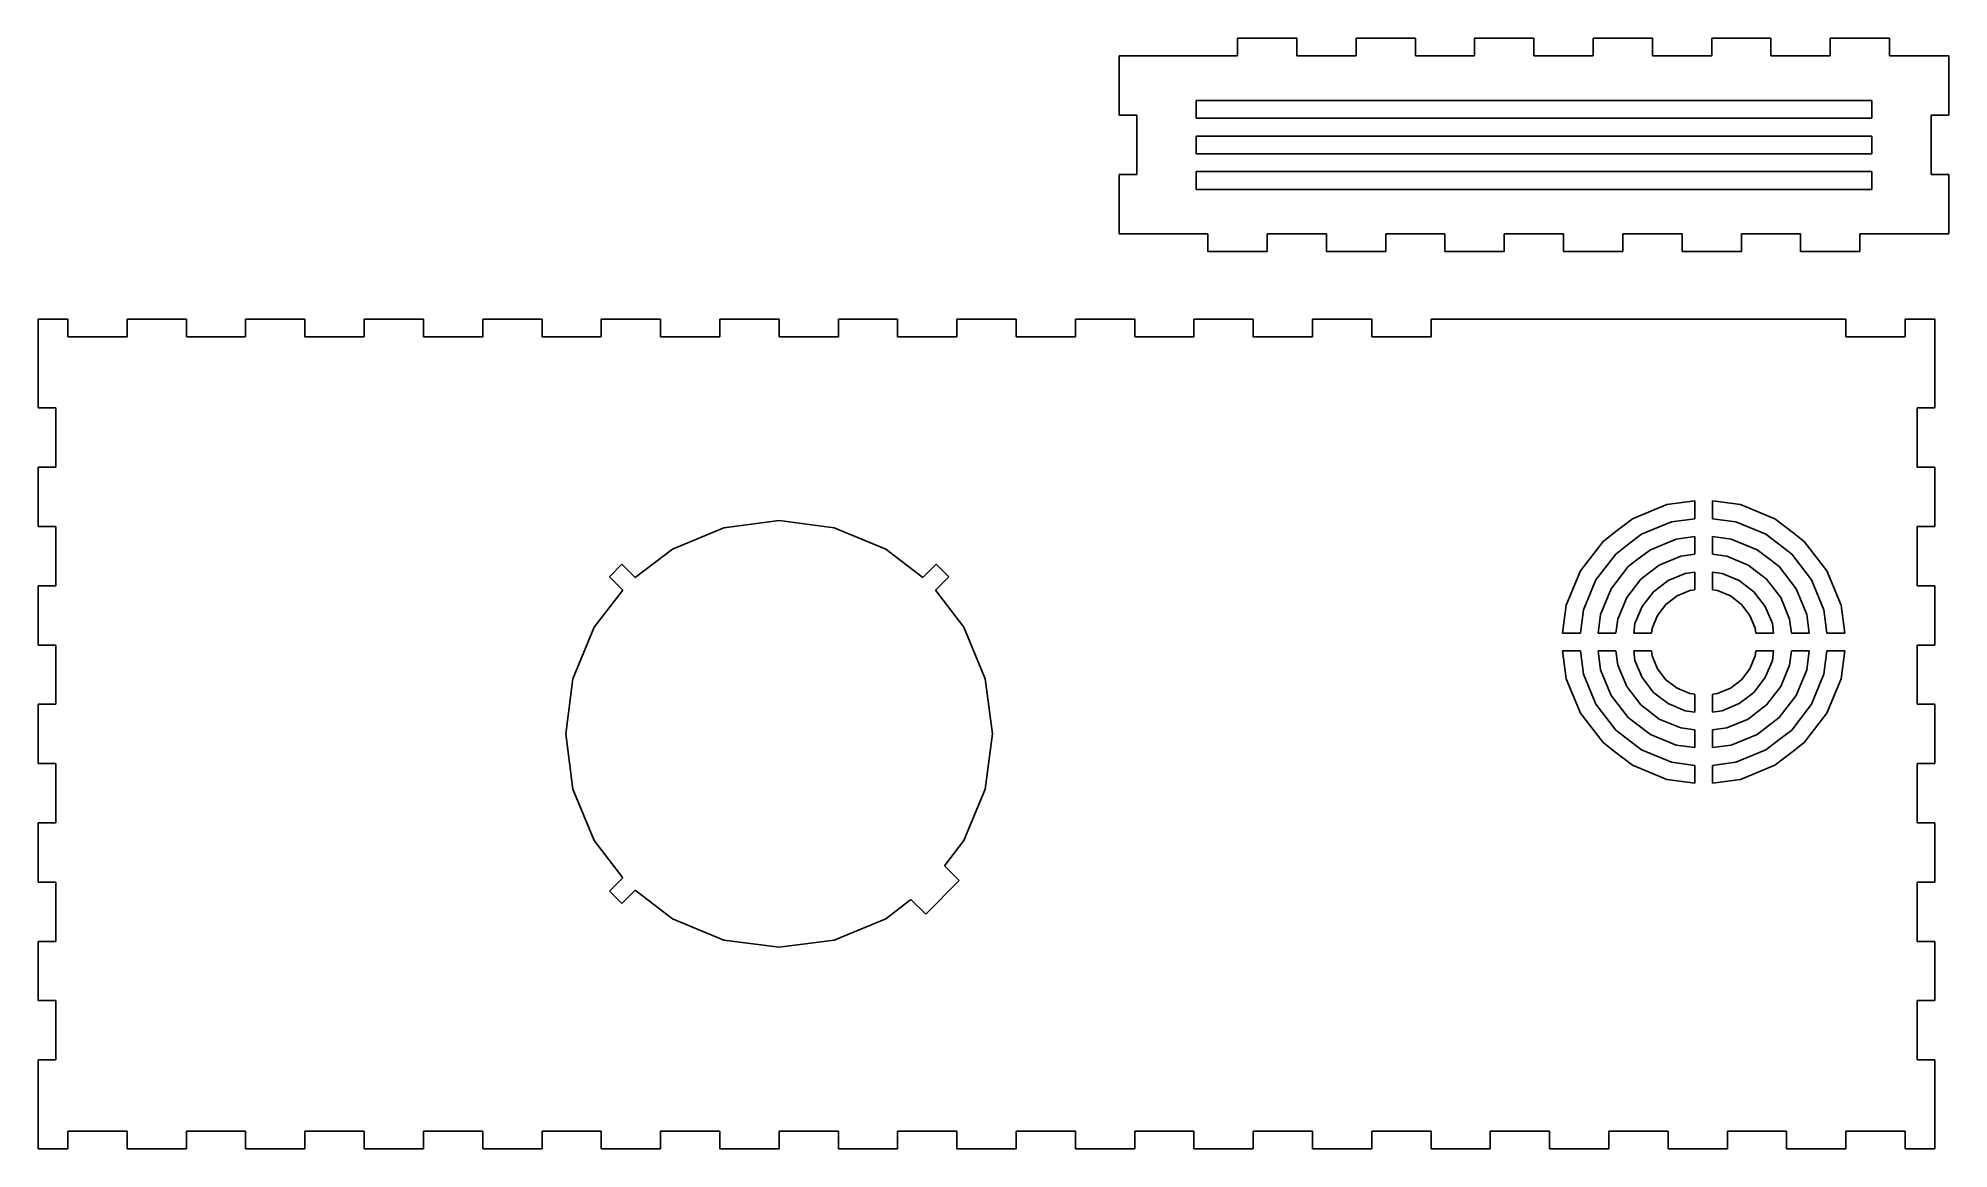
# Model space of a CAD drawing. Extents: x -74 to 248, y 44 to 231.
import ezdxf

# ---------------------------------------------------------------- set-up
doc = ezdxf.new("R2010")
doc.units = 0

msp = doc.modelspace()

# ---------------------------------------------------------------- linework, layer by layer
at = {"layer": 'Calque 1', "color": 4}
for p, q in [((138.364691, 231.311739), (128.364691, 231.311739)), ((128.364691, 231.311739), (128.364691, 228.31174)), ((138.364691, 228.31174), (138.364691, 231.311739)), ((158.36469, 231.311739), (148.364691, 231.311739)), ((148.364691, 231.311739), (148.364691, 228.31174)), ((158.36469, 228.31174), (158.36469, 231.311739)), ((178.364682, 231.311739), (168.36469, 231.311739)), ((168.36469, 231.311739), (168.36469, 228.31174)), ((178.364682, 228.31174), (178.364682, 231.311739)), ((198.364681, 231.311739), (188.364681, 231.311739)), ((188.364681, 231.311739), (188.364681, 228.31174)), ((198.364681, 228.31174), (198.364681, 231.311739)), ((218.364675, 231.311739), (208.364695, 231.311739)), ((208.364695, 231.311739), (208.364695, 228.31174)), ((218.364675, 228.31174), (218.364675, 231.311739)), ((238.364691, 231.311739), (228.364683, 231.311739)), ((228.364683, 231.311739), (228.364683, 228.31174)), ((238.364691, 228.31174), (238.364691, 231.311739)), ((128.364691, 228.31174), (108.36468, 228.31174)), ((108.36468, 228.31174), (108.36468, 218.31174)), ((148.364691, 228.31174), (138.364691, 228.31174)), ((168.36469, 228.31174), (158.36469, 228.31174)), ((188.364681, 228.31174), (178.364682, 228.31174)), ((208.364695, 228.31174), (198.364681, 228.31174)), ((228.364683, 228.31174), (218.364675, 228.31174)), ((248.3647, 228.31174), (238.364691, 228.31174)), ((248.3647, 218.31174), (248.3647, 228.31174)), ((121.364691, 217.811741), (121.364691, 220.81174)), ((121.364691, 220.81174), (235.364697, 220.81174)), ((235.364697, 220.81174), (235.364697, 217.811741)), ((108.36468, 218.31174), (111.364691, 218.31174)), ((111.364691, 218.31174), (111.364691, 208.31174)), ((235.364697, 217.811741), (121.364691, 217.811741)), ((245.364677, 208.31174), (245.364677, 218.31174)), ((245.364677, 218.31174), (248.3647, 218.31174)), ((121.364691, 214.811738), (235.364697, 214.811738)), ((121.364691, 211.811739), (121.364691, 214.811738)), ((235.364697, 214.811738), (235.364697, 211.811739)), ((235.364697, 211.811739), (121.364691, 211.811739)), ((111.364691, 208.31174), (108.36468, 208.31174)), ((108.36468, 208.31174), (108.36468, 198.31174)), ((121.364691, 205.811739), (121.364691, 208.811739)), ((121.364691, 208.811739), (235.364697, 208.811739)), ((235.364697, 208.811739), (235.364697, 205.811739)), ((248.3647, 208.31174), (245.364677, 208.31174)), ((248.3647, 198.31174), (248.3647, 208.31174)), ((235.364697, 205.811739), (121.364691, 205.811739)), ((108.36468, 198.31174), (123.364681, 198.31174)), ((123.364681, 198.31174), (123.364681, 195.311741)), ((133.364681, 195.311741), (133.364681, 198.31174)), ((133.364681, 198.31174), (143.364681, 198.31174)), ((143.364681, 198.31174), (143.364681, 195.311741)), ((153.364681, 195.311741), (153.364681, 198.31174)), ((153.364681, 198.31174), (163.36468, 198.31174)), ((163.36468, 198.31174), (163.36468, 195.311741)), ((173.364692, 195.311741), (173.364692, 198.31174)), ((173.364692, 198.31174), (183.364691, 198.31174)), ((183.364691, 198.31174), (183.364691, 195.311741)), ((193.364691, 195.311741), (193.364691, 198.31174)), ((193.364691, 198.31174), (203.364691, 198.31174)), ((203.364691, 198.31174), (203.364691, 195.311741)), ((213.364685, 195.311741), (213.364685, 198.31174)), ((213.364685, 198.31174), (223.364693, 198.31174)), ((223.364693, 198.31174), (223.364693, 195.311741)), ((233.364673, 195.311741), (233.364673, 198.31174)), ((233.364673, 198.31174), (248.3647, 198.31174)), ((123.364681, 195.311741), (133.364681, 195.311741)), ((143.364681, 195.311741), (153.364681, 195.311741)), ((163.36468, 195.311741), (173.364692, 195.311741)), ((183.364691, 195.311741), (193.364691, 195.311741)), ((203.364691, 195.311741), (213.364685, 195.311741)), ((223.364693, 195.311741), (233.364673, 195.311741)), ((-73.990098, 168.92604), (-73.990098, 183.926041)), ((-73.990098, 183.926041), (-70.990099, 183.926041)), ((-70.990099, 183.926041), (-68.9901, 183.926041)), ((-68.9901, 183.926041), (-68.9901, 180.926041)), ((-58.9901, 180.926041), (-58.9901, 183.926041)), ((-58.9901, 183.926041), (-48.9901, 183.926041)), ((-48.9901, 183.926041), (-48.9901, 180.926041)), ((-38.990101, 180.926041), (-38.990101, 183.926041)), ((-38.990101, 183.926041), (-28.990101, 183.926041)), ((-28.990101, 183.926041), (-28.990101, 180.926041)), ((-18.9901, 180.926041), (-18.9901, 183.926041)), ((-18.9901, 183.926041), (-8.990098, 183.926041)), ((-8.990098, 183.926041), (-8.990098, 180.926041)), ((1.009902, 180.926041), (1.009902, 183.926041)), ((1.009902, 183.926041), (11.009902, 183.926041)), ((11.009902, 183.926041), (11.009902, 180.926041)), ((21.009902, 180.926041), (21.009902, 183.926041)), ((21.009902, 183.926041), (31.0099, 183.926041)), ((31.0099, 183.926041), (31.0099, 180.926041)), ((41.0099, 180.926041), (41.0099, 183.926041)), ((41.0099, 183.926041), (51.0099, 183.926041)), ((51.0099, 183.926041), (51.0099, 180.926041)), ((61.0099, 180.926041), (61.0099, 183.926041)), ((61.0099, 183.926041), (71.009899, 183.926041)), ((71.009899, 183.926041), (71.009899, 180.926041)), ((81.009899, 180.926041), (81.009899, 183.926041)), ((81.009899, 183.926041), (91.009902, 183.926041)), ((91.009902, 183.926041), (91.009902, 180.926041)), ((101.009902, 180.926041), (101.009902, 183.926041)), ((101.009902, 183.926041), (111.009901, 183.926041)), ((111.009901, 183.926041), (111.009901, 180.926041)), ((121.009901, 180.926041), (121.009901, 183.926041)), ((121.009901, 183.926041), (131.009901, 183.926041)), ((131.009901, 183.926041), (131.009901, 180.926041)), ((141.009901, 180.926041), (141.009901, 183.926041)), ((141.009901, 183.926041), (151.0099, 183.926041)), ((151.0099, 183.926041), (151.0099, 180.926041)), ((161.0099, 183.926041), (231.009896, 183.926041)), ((161.0099, 180.926041), (161.0099, 183.926041)), ((231.009896, 183.926041), (231.009896, 180.926041)), ((241.009904, 180.926041), (241.009904, 183.926041)), ((241.009904, 183.926041), (243.0099, 183.926041)), ((243.0099, 183.926041), (246.009894, 183.926041)), ((246.009894, 183.926041), (246.009894, 168.92604)), ((-68.9901, 180.926041), (-58.9901, 180.926041)), ((-48.9901, 180.926041), (-38.990101, 180.926041)), ((-28.990101, 180.926041), (-18.9901, 180.926041)), ((-8.990098, 180.926041), (1.009902, 180.926041)), ((11.009902, 180.926041), (21.009902, 180.926041)), ((31.0099, 180.926041), (41.0099, 180.926041)), ((51.0099, 180.926041), (61.0099, 180.926041)), ((71.009899, 180.926041), (81.009899, 180.926041)), ((91.009902, 180.926041), (101.009902, 180.926041)), ((111.009901, 180.926041), (121.009901, 180.926041)), ((131.009901, 180.926041), (141.009901, 180.926041)), ((151.0099, 180.926041), (161.0099, 180.926041)), ((231.009896, 180.926041), (241.009904, 180.926041)), ((-70.990099, 168.92604), (-73.990098, 168.92604)), ((-70.990099, 158.92604), (-70.990099, 168.92604)), ((246.009894, 168.92604), (243.0099, 168.92604)), ((243.0099, 168.92604), (243.0099, 158.92604)), ((-73.990098, 148.926041), (-73.990098, 158.92604)), ((-73.990098, 158.92604), (-70.990099, 158.92604)), ((243.0099, 158.92604), (246.009894, 158.92604)), ((246.009894, 158.92604), (246.009894, 148.926041)), ((200.79821, 152.608242), (195.009911, 150.21064)), ((205.50991, 153.228541), (200.79821, 152.608242)), ((205.50991, 150.228541), (205.50991, 153.228541)), ((208.509898, 153.228541), (208.509898, 150.228541)), ((213.221598, 152.608242), (208.509898, 153.228541)), ((219.00992, 150.21064), (213.221598, 152.608242)), ((-70.990099, 148.926041), (-73.990098, 148.926041)), ((-70.990099, 138.926041), (-70.990099, 148.926041)), ((41.692401, 148.69934), (33.009911, 145.10294)), ((51.009911, 149.926041), (41.692401, 148.69934)), ((60.32741, 148.69934), (51.009911, 149.926041)), ((69.009909, 145.10294), (60.32741, 148.69934)), ((195.009911, 150.21064), (191.987311, 147.89134)), ((196.509911, 147.612542), (201.57471, 149.71044)), ((201.57471, 149.71044), (205.50991, 150.228541)), ((208.509898, 150.228541), (212.44512, 149.71044)), ((212.44512, 149.71044), (217.509908, 147.612542)), ((222.03252, 147.89134), (219.00992, 150.21064)), ((246.009894, 148.926041), (243.0099, 148.926041)), ((243.0099, 148.926041), (243.0099, 138.926041)), ((33.009911, 145.10294), (26.754402, 140.302941)), ((75.265511, 140.302941), (69.009909, 145.10294)), ((190.039312, 146.396641), (186.22531, 141.426041)), ((191.987311, 147.89134), (190.039312, 146.396641)), ((192.160711, 144.275241), (193.865111, 145.583141)), ((193.865111, 145.583141), (196.509911, 147.612542)), ((202.351211, 146.812741), (198.009911, 145.014539)), ((205.50991, 147.228542), (202.351211, 146.812741)), ((205.50991, 144.228542), (205.50991, 147.228542)), ((208.509898, 147.228542), (208.509898, 144.228542)), ((211.668614, 146.812741), (208.509898, 147.228542)), ((216.009897, 145.014539), (211.668614, 146.812741)), ((217.509908, 147.612542), (220.154613, 145.583141)), ((220.154613, 145.583141), (221.859122, 144.275241)), ((223.980417, 146.396641), (222.03252, 147.89134)), ((227.79451, 141.426041), (223.980417, 146.396641)), ((24.493401, 142.56384), (22.372112, 140.442539)), ((26.754402, 140.302941), (24.493401, 142.56384)), ((77.526411, 142.56384), (75.265511, 140.302941)), ((79.647711, 140.442539), (77.526411, 142.56384)), ((188.823411, 139.926042), (192.160711, 144.275241)), ((194.282012, 142.15394), (191.42141, 138.426042)), ((195.74291, 143.27504), (194.282012, 142.15394)), ((198.009911, 145.014539), (195.74291, 143.27504)), ((197.620811, 140.96684), (199.509911, 142.416441)), ((199.509911, 142.416441), (203.12761, 143.914939)), ((203.12761, 143.914939), (205.50991, 144.228542)), ((208.509898, 144.228542), (210.892221, 143.914939)), ((210.892221, 143.914939), (214.509914, 142.416441)), ((214.509914, 142.416441), (216.398997, 140.96684)), ((218.276904, 143.27504), (216.009897, 145.014539)), ((219.737799, 142.15394), (218.276904, 143.27504)), ((222.598319, 138.426042), (219.737799, 142.15394)), ((221.859122, 144.275241), (225.1964, 139.926042)), ((-73.990098, 128.926041), (-73.990098, 138.926041)), ((-73.990098, 138.926041), (-70.990099, 138.926041)), ((22.372112, 140.442539), (24.633011, 138.181541)), ((77.386801, 138.181541), (79.647711, 140.442539)), ((186.22531, 141.426041), (183.827711, 135.63774)), ((186.725512, 134.861242), (188.823411, 139.926042)), ((194.019511, 136.926042), (196.40331, 140.03264)), ((196.40331, 140.03264), (197.620811, 140.96684)), ((199.49861, 138.658641), (198.524611, 137.911342)), ((201.00991, 139.81834), (199.49861, 138.658641)), ((203.904111, 141.017141), (201.00991, 139.81834)), ((205.50991, 141.228539), (203.904111, 141.017141)), ((205.50991, 138.22854), (205.50991, 141.228539)), ((210.115714, 141.017141), (208.509898, 141.228539)), ((208.509898, 141.228539), (208.509898, 138.22854)), ((213.009903, 139.81834), (210.115714, 141.017141)), ((214.521203, 138.658641), (213.009903, 139.81834)), ((215.495209, 137.911342), (214.521203, 138.658641)), ((216.398997, 140.96684), (217.616504, 140.03264)), ((217.616504, 140.03264), (220.000209, 136.926042)), ((225.1964, 139.926042), (227.294299, 134.861242)), ((230.1921, 135.63774), (227.79451, 141.426041)), ((243.0099, 138.926041), (246.009894, 138.926041)), ((246.009894, 138.926041), (246.009894, 128.926041)), ((24.633011, 138.181541), (19.833012, 131.926041)), ((82.186811, 131.926041), (77.386801, 138.181541)), ((183.827711, 135.63774), (183.207412, 130.92604)), ((191.42141, 138.426042), (189.623212, 134.084741)), ((192.52101, 133.30834), (194.019511, 136.926042)), ((196.61761, 135.426039), (195.418812, 132.531842)), ((198.524611, 137.911342), (196.61761, 135.426039)), ((199.215711, 133.926039), (200.645911, 135.790041)), ((200.645911, 135.790041), (202.50991, 137.220242)), ((202.50991, 137.220242), (204.68051, 138.11934)), ((204.68051, 138.11934), (205.50991, 138.22854)), ((208.509898, 138.22854), (209.339321, 138.11934)), ((209.339321, 138.11934), (211.50992, 137.220242)), ((211.50992, 137.220242), (213.373914, 135.790041)), ((213.373914, 135.790041), (214.804103, 133.926039)), ((217.402212, 135.426039), (215.495209, 137.911342)), ((218.601008, 132.531842), (217.402212, 135.426039)), ((220.000209, 136.926042), (221.498809, 133.30834)), ((224.396498, 134.084741), (222.598319, 138.426042)), ((230.812425, 130.92604), (230.1921, 135.63774)), ((186.207411, 130.92604), (186.725512, 134.861242)), ((189.623212, 134.084741), (189.207411, 130.92604)), ((192.207411, 130.92604), (192.52101, 133.30834)), ((195.418812, 132.531842), (195.20741, 130.92604)), ((198.31661, 131.75544), (199.215711, 133.926039)), ((214.804103, 133.926039), (215.703206, 131.75544)), ((218.81242, 130.92604), (218.601008, 132.531842)), ((221.498809, 133.30834), (221.812414, 130.92604)), ((224.812408, 130.92604), (224.396498, 134.084741)), ((227.294299, 134.861242), (227.812402, 130.92604)), ((19.833012, 131.926041), (16.236612, 123.243542)), ((85.7832, 123.243542), (82.186811, 131.926041)), ((183.207412, 130.92604), (186.207411, 130.92604)), ((189.207411, 130.92604), (192.207411, 130.92604)), ((195.20741, 130.92604), (198.20741, 130.92604)), ((198.20741, 130.92604), (198.31661, 131.75544)), ((215.703206, 131.75544), (215.812398, 130.92604)), ((215.812398, 130.92604), (218.81242, 130.92604)), ((221.812414, 130.92604), (224.812408, 130.92604)), ((227.812402, 130.92604), (230.812425, 130.92604)), ((-70.990099, 128.926041), (-73.990098, 128.926041)), ((-70.990099, 118.926041), (-70.990099, 128.926041)), ((186.207411, 127.92604), (183.207412, 127.92604)), ((183.207412, 127.92604), (183.827711, 123.21434)), ((186.725512, 123.990841), (186.207411, 127.92604)), ((192.207411, 127.92604), (189.207411, 127.92604)), ((189.207411, 127.92604), (189.623212, 124.767341)), ((192.52101, 125.54374), (192.207411, 127.92604)), ((198.207401, 127.92604), (195.207402, 127.92604)), ((195.207402, 127.92604), (195.4188, 126.320241)), ((195.4188, 126.320241), (196.61761, 123.426041)), ((198.316602, 127.09664), (198.207401, 127.92604)), ((199.2157, 124.926041), (198.316602, 127.09664)), ((215.703206, 127.09664), (214.804103, 124.926041)), ((215.812398, 127.92604), (215.703206, 127.09664)), ((218.81242, 127.92604), (215.812398, 127.92604)), ((217.402212, 123.426041), (218.601008, 126.320241)), ((218.601008, 126.320241), (218.81242, 127.92604)), ((221.812414, 127.92604), (221.498809, 125.54374)), ((224.812408, 127.92604), (221.812414, 127.92604)), ((224.396498, 124.767341), (224.812408, 127.92604)), ((227.812402, 127.92604), (227.294299, 123.990841)), ((230.812425, 127.92604), (227.812402, 127.92604)), ((230.1921, 123.21434), (230.812425, 127.92604)), ((246.009894, 128.926041), (243.0099, 128.926041)), ((243.0099, 128.926041), (243.0099, 118.926041)), ((16.236612, 123.243542), (15.009911, 113.92604)), ((87.00991, 113.92604), (85.7832, 123.243542)), ((183.827711, 123.21434), (186.22531, 117.426041)), ((188.823411, 118.926041), (186.725512, 123.990841)), ((189.623212, 124.767341), (191.42141, 120.426041)), ((194.019511, 121.926041), (192.52101, 125.54374)), ((196.61761, 123.426041), (198.524611, 120.940741)), ((200.6459, 123.062042), (199.2157, 124.926041)), ((202.509902, 121.631841), (200.6459, 123.062042)), ((213.373914, 123.062042), (211.50992, 121.631841)), ((214.804103, 124.926041), (213.373914, 123.062042)), ((215.495209, 120.940741), (217.402212, 123.426041)), ((221.498809, 125.54374), (220.000209, 121.926041)), ((222.598319, 120.426041), (224.396498, 124.767341)), ((227.294299, 123.990841), (225.1964, 118.926041)), ((227.79451, 117.426041), (230.1921, 123.21434)), ((191.42141, 120.426041), (194.282012, 116.69814)), ((196.40331, 118.81944), (194.019511, 121.926041)), ((198.524611, 120.940741), (199.49861, 120.193442)), ((199.49861, 120.193442), (201.00991, 119.03374)), ((204.680501, 120.73274), (202.509902, 121.631841)), ((205.509901, 120.62354), (204.680501, 120.73274)), ((205.509901, 117.623541), (205.509901, 120.62354)), ((209.339321, 120.73274), (208.509898, 120.62354)), ((208.509898, 120.62354), (208.509898, 117.623541)), ((211.50992, 121.631841), (209.339321, 120.73274)), ((213.009903, 119.03374), (214.521203, 120.193442)), ((214.521203, 120.193442), (215.495209, 120.940741)), ((220.000209, 121.926041), (217.616504, 118.81944)), ((219.737799, 116.69814), (222.598319, 120.426041)), ((-73.990098, 108.926041), (-73.990098, 118.926041)), ((-73.990098, 118.926041), (-70.990099, 118.926041)), ((186.22531, 117.426041), (190.039312, 112.455439)), ((192.160711, 114.576842), (188.823411, 118.926041)), ((194.282012, 116.69814), (195.74291, 115.57704)), ((197.620811, 117.88524), (196.40331, 118.81944)), ((199.509911, 116.435642), (197.620811, 117.88524)), ((203.12761, 114.937141), (199.509911, 116.435642)), ((201.00991, 119.03374), (203.904111, 117.834942)), ((203.904102, 117.834942), (205.509901, 117.623541)), ((208.509898, 117.623541), (210.115714, 117.834942)), ((210.115714, 117.834942), (213.009903, 119.03374)), ((214.509914, 116.435642), (210.892221, 114.937141)), ((216.398997, 117.88524), (214.509914, 116.435642)), ((217.616504, 118.81944), (216.398997, 117.88524)), ((218.276904, 115.57704), (219.737799, 116.69814)), ((225.1964, 118.926041), (221.859122, 114.576842)), ((223.980417, 112.455439), (227.79451, 117.426041)), ((243.0099, 118.926041), (246.009894, 118.926041)), ((246.009894, 118.926041), (246.009894, 108.926041)), ((15.009911, 113.92604), (16.236612, 104.608541)), ((85.7832, 104.608541), (87.00991, 113.92604)), ((193.865111, 113.268942), (192.160711, 114.576842)), ((196.509911, 111.239541), (193.865111, 113.268942)), ((195.74291, 115.57704), (198.009911, 113.837541)), ((198.009911, 113.837541), (202.351211, 112.039339)), ((205.50991, 114.623541), (203.12761, 114.937141)), ((205.50991, 111.623541), (205.50991, 114.623541)), ((210.892221, 114.937141), (208.509898, 114.623541)), ((208.509898, 114.623541), (208.509898, 111.623541)), ((211.668614, 112.039339), (216.009897, 113.837541)), ((216.009897, 113.837541), (218.276904, 115.57704)), ((220.154613, 113.268942), (217.509908, 111.239541)), ((221.859122, 114.576842), (220.154613, 113.268942)), ((190.039312, 112.455439), (191.987311, 110.96074)), ((191.987311, 110.96074), (195.009911, 108.64144)), ((201.57471, 109.14164), (196.509911, 111.239541)), ((202.351211, 112.039339), (205.50991, 111.623541)), ((208.509898, 111.623541), (211.668614, 112.039339)), ((217.509908, 111.239541), (212.44512, 109.14164)), ((219.00992, 108.64144), (222.03252, 110.96074)), ((222.03252, 110.96074), (223.980417, 112.455439)), ((-70.990099, 108.926041), (-73.990098, 108.926041)), ((-70.990099, 98.926042), (-70.990099, 108.926041)), ((195.009911, 108.64144), (200.79821, 106.243841)), ((205.50991, 108.623542), (201.57471, 109.14164)), ((205.50991, 105.623542), (205.50991, 108.623542)), ((212.44512, 109.14164), (208.509898, 108.623542)), ((208.509898, 108.623542), (208.509898, 105.623542)), ((213.221598, 106.243841), (219.00992, 108.64144)), ((246.009894, 108.926041), (243.0099, 108.926041)), ((243.0099, 108.926041), (243.0099, 98.926042)), ((16.236612, 104.608541), (19.833012, 95.926039)), ((82.186811, 95.926039), (85.7832, 104.608541)), ((200.79821, 106.243841), (205.50991, 105.623542)), ((208.509898, 105.623542), (213.221598, 106.243841)), ((-73.990098, 88.926039), (-73.990098, 98.926042)), ((-73.990098, 98.926042), (-70.990099, 98.926042)), ((243.0099, 98.926042), (246.009894, 98.926042)), ((246.009894, 98.926042), (246.009894, 88.926039)), ((19.833012, 95.926039), (24.633011, 89.670541)), ((78.92181, 91.670941), (82.186811, 95.926039)), ((81.415509, 89.177341), (78.92181, 91.670941)), ((-70.990099, 88.926039), (-73.990098, 88.926039)), ((-70.990099, 78.926039), (-70.990099, 88.926039)), ((24.633011, 89.670541), (22.372112, 87.409541)), ((22.372112, 87.409541), (24.493401, 85.28824)), ((24.493401, 85.28824), (26.754402, 87.549142)), ((26.754402, 87.549142), (33.009911, 82.74914)), ((75.75861, 83.520439), (81.415509, 89.177341)), ((246.009894, 88.926039), (243.0099, 88.926039)), ((243.0099, 88.926039), (243.0099, 78.926039)), ((69.009909, 82.74914), (73.26501, 86.014141)), ((73.26501, 86.014141), (75.75861, 83.520439)), ((33.009911, 82.74914), (41.692401, 79.15274)), ((60.32741, 79.15274), (69.009909, 82.74914)), ((-73.990098, 68.92604), (-73.990098, 78.926039)), ((-73.990098, 78.926039), (-70.990099, 78.926039)), ((41.692401, 79.15274), (51.009911, 77.926041)), ((51.009911, 77.926041), (60.32741, 79.15274)), ((243.0099, 78.926039), (246.009894, 78.926039)), ((246.009894, 78.926039), (246.009894, 68.92604)), ((-70.990099, 68.92604), (-73.990098, 68.92604)), ((-70.990099, 58.92604), (-70.990099, 68.92604)), ((246.009894, 68.92604), (243.0099, 68.92604)), ((243.0099, 68.92604), (243.0099, 58.92604)), ((-73.990098, 43.926042), (-73.990098, 58.92604)), ((-73.990098, 58.92604), (-70.990099, 58.92604)), ((243.0099, 58.92604), (246.009894, 58.92604)), ((246.009894, 58.92604), (246.009894, 43.926042)), ((-58.9901, 46.926041), (-68.9901, 46.926041)), ((-68.9901, 46.926041), (-68.9901, 43.926042)), ((-58.9901, 43.926042), (-58.9901, 46.926041)), ((-38.990101, 46.926041), (-48.9901, 46.926041)), ((-48.9901, 46.926041), (-48.9901, 43.926042)), ((-38.990101, 43.926042), (-38.990101, 46.926041)), ((-18.9901, 46.926041), (-28.990101, 46.926041)), ((-28.990101, 46.926041), (-28.990101, 43.926042)), ((-18.9901, 43.926042), (-18.9901, 46.926041)), ((1.009902, 46.926041), (-8.990098, 46.926041)), ((-8.990098, 46.926041), (-8.990098, 43.926042)), ((1.009902, 43.926042), (1.009902, 46.926041)), ((21.009902, 46.926041), (11.009902, 46.926041)), ((11.009902, 46.926041), (11.009902, 43.926042)), ((21.009902, 43.926042), (21.009902, 46.926041)), ((41.0099, 46.926041), (31.0099, 46.926041)), ((31.0099, 46.926041), (31.0099, 43.926042)), ((41.0099, 43.926042), (41.0099, 46.926041)), ((61.0099, 46.926041), (51.0099, 46.926041)), ((51.0099, 46.926041), (51.0099, 43.926042)), ((61.0099, 43.926042), (61.0099, 46.926041)), ((81.009899, 46.926041), (71.009899, 46.926041)), ((71.009899, 46.926041), (71.009899, 43.926042)), ((81.009899, 43.926042), (81.009899, 46.926041)), ((101.009902, 46.926041), (91.009902, 46.926041)), ((91.009902, 46.926041), (91.009902, 43.926042)), ((101.009902, 43.926042), (101.009902, 46.926041)), ((121.009901, 46.926041), (111.009901, 46.926041)), ((111.009901, 46.926041), (111.009901, 43.926042)), ((121.009901, 43.926042), (121.009901, 46.926041)), ((141.009901, 46.926041), (131.009901, 46.926041)), ((131.009901, 46.926041), (131.009901, 43.926042)), ((141.009901, 43.926042), (141.009901, 46.926041)), ((161.0099, 46.926041), (151.0099, 46.926041)), ((151.0099, 46.926041), (151.0099, 43.926042)), ((161.0099, 43.926042), (161.0099, 46.926041)), ((181.0099, 46.926041), (171.0099, 46.926041)), ((171.0099, 46.926041), (171.0099, 43.926042)), ((181.0099, 43.926042), (181.0099, 46.926041)), ((201.009902, 46.926041), (191.009902, 46.926041)), ((191.009902, 46.926041), (191.009902, 43.926042)), ((201.009902, 43.926042), (201.009902, 46.926041)), ((221.009887, 46.926041), (211.009907, 46.926041)), ((211.009907, 46.926041), (211.009907, 43.926042)), ((221.009887, 43.926042), (221.009887, 46.926041)), ((241.009904, 46.926041), (231.009896, 46.926041)), ((231.009896, 46.926041), (231.009896, 43.926042)), ((241.009904, 43.926042), (241.009904, 46.926041)), ((-68.9901, 43.926042), (-73.990098, 43.926042)), ((-48.9901, 43.926042), (-58.9901, 43.926042)), ((-28.990101, 43.926042), (-38.990101, 43.926042)), ((-8.990098, 43.926042), (-18.9901, 43.926042)), ((11.009902, 43.926042), (1.009902, 43.926042)), ((31.0099, 43.926042), (21.009902, 43.926042)), ((51.0099, 43.926042), (41.0099, 43.926042)), ((71.009899, 43.926042), (61.0099, 43.926042)), ((91.009902, 43.926042), (81.009899, 43.926042)), ((111.009901, 43.926042), (101.009902, 43.926042)), ((131.009901, 43.926042), (121.009901, 43.926042)), ((151.0099, 43.926042), (141.009901, 43.926042)), ((171.0099, 43.926042), (161.0099, 43.926042)), ((191.009902, 43.926042), (181.0099, 43.926042)), ((211.009907, 43.926042), (201.009902, 43.926042)), ((231.009896, 43.926042), (221.009887, 43.926042)), ((246.009894, 43.926042), (241.009904, 43.926042))]:
    msp.add_line(p, q, dxfattribs=at)

doc.saveas('drawing.dxf')
